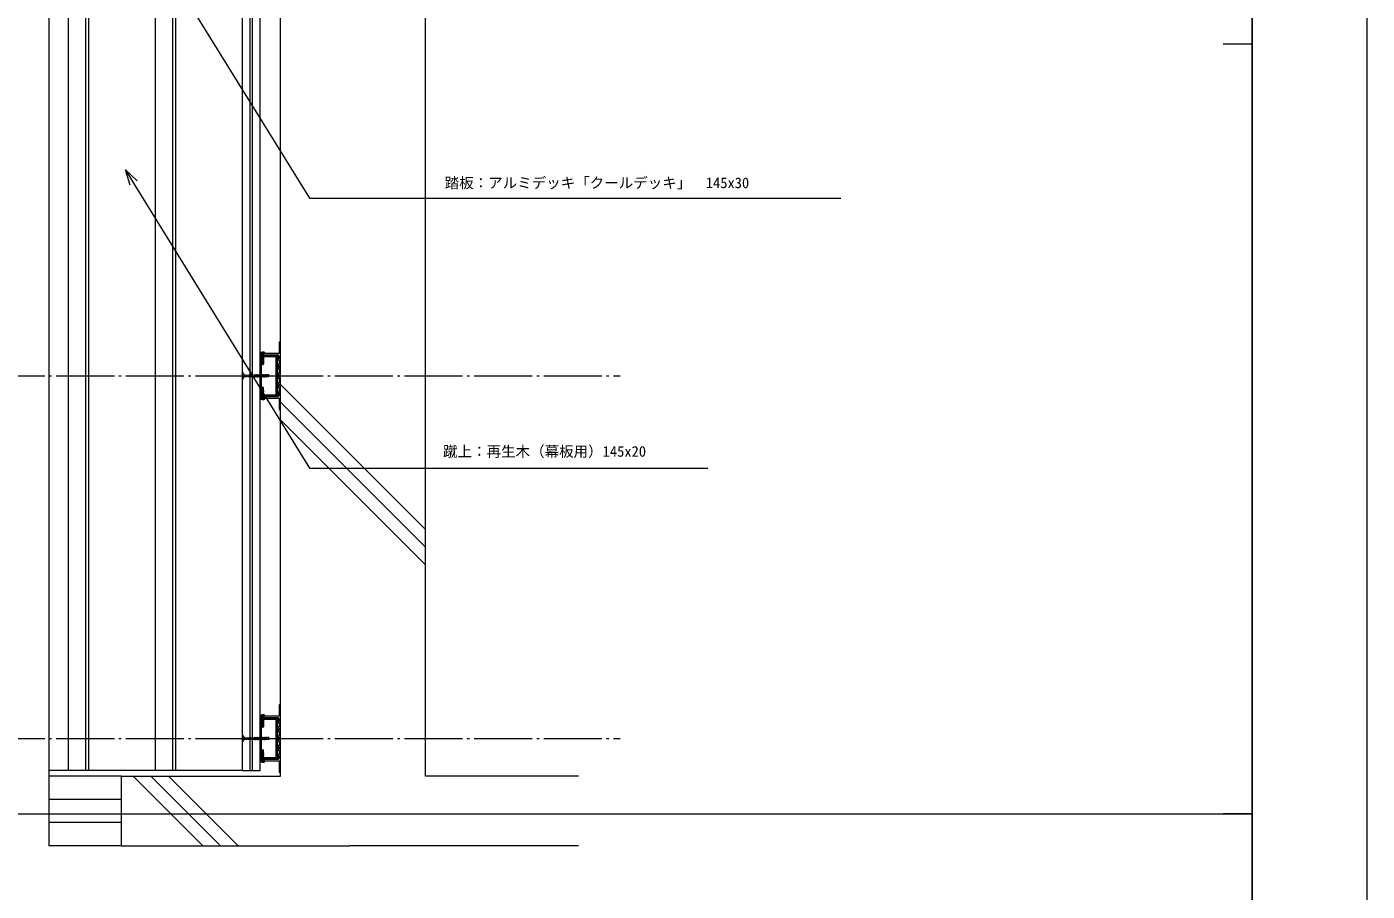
# Model space of a CAD drawing. Units: millimetres on the paper. Extents: x -420 to 420, y -297 to 297.
# Drawn here: x 189.5 to 420.5, y 0 to 149 of the extents above; entities that cross this region are included whole.
import ezdxf
from ezdxf.enums import TextEntityAlignment as Align

# ---------------------------------------------------------------- set-up
doc = ezdxf.new("R2010")
doc.units = ezdxf.units.MM
for name, pattern in [('USER1', [12, 10, -0.8, 0.4, -0.8]), ('USER2', [1.7, 0.85, -0.85]), ('USER3', [1.693333, 1.27, -0.423333])]:
    doc.linetypes.add(name, pattern=pattern)
for name, color, linetype, lineweight in [('0-0_0', 7, 'Continuous', 5), ('0-1_Defpoints', 7, 'Continuous', 18), ('0-2_A-C01-補助線(非印刷)', 222, 'Continuous', 18), ('0-4_0-A01-枠A', 4, 'Continuous', 18), ('0-7_A-E01-仕上太線', 4, 'Continuous', 18), ('0-8_A-D09-金物_鋼材', 1, 'Continuous', 18), ('0-9_A-C02-ハッチング', 8, 'Continuous', 18), ('0-A_0-A08-芯_他', 7, 'USER1', 5), ('0-B_A-B03-文字_書込_小', 7, 'Continuous', 18), ('0-C_4-F', 7, 'USER3', 18), ('0-D__U+FF71_U+FF99_U+FF90', 9, 'USER2', 18), ('0-E_A-C05-見え掛り_細線', 1, 'Continuous', 18), ('1-1_A-C06-見え掛り_中線', 6, 'Continuous', 18), ('1-2_A-E02-仕上中線', 6, 'Continuous', 18)]:
    doc.layers.add(name, color=color, linetype=linetype, lineweight=lineweight)
doc.styles.add('ＭＳ ゴシック', font='')
doc.styles.get('ＭＳ ゴシック').set_extended_font_data('MS Gothic')

# ---------------------------------------------------------------- blocks, each defined once
blk = doc.blocks.new('_Open30')
at = {"layer": '0-0_0'}
blk.add_line((0, 0), (-1, 0), dxfattribs=at)
blk.add_lwpolyline([(-1, 0.2679), (0, 0), (-1, -0.2679)], dxfattribs=at)
blk = doc.blocks.new('AC-1-a')
at = {"layer": '0-0_0'}
for p, q in [((-38.25, 33.5), (-39.18, 33.5)), ((-38.25, 26.5), (-39.18, 26.5)), ((-38.25, 26.5), (-38.25, 33.5)), ((-38.25, 31.2), (-37.55, 31.2)), ((-38.25, 30), (-35.25, 30)), ((-38.25, 28.8), (-38.05, 28.8)), ((-38.09, 30), (-37.74, 28.25)), ((-38.05, 28.8), (-38.09, 30)), ((-37.42, 28.8), (-38.09, 30)), ((-37.74, 28.25), (-38.05, 28.8)), ((-37.74, 28.25), (-37.42, 28.8)), ((-37.55, 31.2), (-37.23, 31.75)), ((-36.84, 28.8), (-37.55, 31.2)), ((-37.42, 28.8), (-37.02, 28.8)), ((-36.53, 28.25), (-37.23, 31.75)), ((-36.91, 31.2), (-37.23, 31.75)), ((-37.02, 28.8), (-36.84, 28.8)), ((-36.21, 28.8), (-36.91, 31.2)), ((-36.14, 31.2), (-36.91, 31.2)), ((-36.53, 28.25), (-36.84, 28.8)), ((-36.53, 28.25), (-36.21, 28.8)), ((-36.21, 28.8), (-35.43, 28.8)), ((-36.14, 31.2), (-35.82, 31.75)), ((-35.43, 28.8), (-36.14, 31.2)), ((-35.12, 28.25), (-35.82, 31.75)), ((-35.82, 31.75), (-35.5, 31.2)), ((-34.8, 28.8), (-35.5, 31.2)), ((-34.73, 31.2), (-35.5, 31.2)), ((-35.12, 28.25), (-35.43, 28.8)), ((-35.12, 28.25), (-34.8, 28.8)), ((-34.8, 28.8), (-34.02, 28.8)), ((-34.73, 31.2), (-34.41, 31.75)), ((-34.02, 28.8), (-34.73, 31.2)), ((-33.7, 28.25), (-34.41, 31.75)), ((-34.41, 31.75), (-34.09, 31.2)), ((-33.39, 28.8), (-34.09, 31.2)), ((-33.32, 31.2), (-34.09, 31.2)), ((-33.7, 28.25), (-34.02, 28.8)), ((-33.7, 28.25), (-33.39, 28.8)), ((-33.39, 28.8), (-32.61, 28.8)), ((-33.32, 31.2), (-33, 31.75)), ((-32.61, 28.8), (-33.32, 31.2)), ((-33, 31.75), (-32.68, 31.2)), ((-32.29, 28.25), (-33, 31.75)), ((-32.68, 31.2), (-31.91, 31.2)), ((-31.98, 28.8), (-32.68, 31.2)), ((-32.29, 28.25), (-32.61, 28.8)), ((-32.29, 28.25), (-31.98, 28.8)), ((-31.98, 28.8), (-31.2, 28.8)), ((-31.91, 31.2), (-31.59, 31.75)), ((-31.2, 28.8), (-31.91, 31.2)), ((-30.88, 28.25), (-31.59, 31.75)), ((-31.59, 31.75), (-31.27, 31.2)), ((-31.27, 31.2), (-30.49, 31.2)), ((-30.56, 28.8), (-31.27, 31.2)), ((-30.88, 28.25), (-31.2, 28.8)), ((-30.88, 28.25), (-30.56, 28.8)), ((-30.56, 28.8), (-29.79, 28.8)), ((-30.49, 31.2), (-30.18, 31.75)), ((-29.79, 28.8), (-30.49, 31.2)), ((-30.18, 31.75), (-29.86, 31.2)), ((-29.47, 28.25), (-30.18, 31.75)), ((-29.15, 28.8), (-29.86, 31.2)), ((-29.86, 31.2), (-29.08, 31.2)), ((-29.47, 28.25), (-29.79, 28.8)), ((-29.47, 28.25), (-29.15, 28.8)), ((-29.15, 28.8), (-28.38, 28.8)), ((-29.08, 31.2), (-28.77, 31.75)), ((-28.38, 28.8), (-29.08, 31.2)), ((-28.77, 31.75), (-28.45, 31.2)), ((-28.06, 28.25), (-28.77, 31.75)), ((-28.45, 31.2), (-27.67, 31.2)), ((-27.74, 28.8), (-28.45, 31.2)), ((-28.06, 28.25), (-28.38, 28.8)), ((-28.06, 28.25), (-27.74, 28.8)), ((-27.74, 28.8), (-26.97, 28.8)), ((-27.67, 31.2), (-27.35, 31.75)), ((-26.97, 28.8), (-27.67, 31.2)), ((-26.65, 28.25), (-27.35, 31.75)), ((-27.35, 31.75), (-27.04, 31.2)), ((-26.33, 28.8), (-27.04, 31.2)), ((-27.04, 31.2), (-26.26, 31.2)), ((-26.65, 28.25), (-26.97, 28.8)), ((-26.65, 28.25), (-26.33, 28.8)), ((-26.33, 28.8), (-25.56, 28.8)), ((-26.26, 31.2), (-25.94, 31.75)), ((-25.56, 28.8), (-26.26, 31.2)), ((-25.24, 28.25), (-25.94, 31.75)), ((-25.94, 31.75), (-25.63, 31.2)), ((-25.63, 31.2), (-24.85, 31.2)), ((-24.92, 28.8), (-25.63, 31.2)), ((-25.24, 28.25), (-25.56, 28.8)), ((-25.24, 28.25), (-24.92, 28.8)), ((-24.92, 28.8), (-19.94, 28.8)), ((-24.85, 31.2), (-24.53, 31.75)), ((-24.18, 30), (-24.85, 31.2)), ((-24.22, 31.2), (-19.94, 31.2)), ((-24.18, 30), (-24.22, 31.2)), ((-23.75, 31.2), (-23.75, 28.8)), ((-20.78, 30), (-19.25, 30)), ((-19.25, 30), (-19.94, 31.2)), ((-19.25, 30), (-19.94, 28.8)), ((19.25, 30), (19.94, 31.2)), ((20.78, 30), (19.25, 30)), ((19.25, 30), (19.94, 28.8)), ((24.22, 31.2), (19.94, 31.2)), ((24.92, 28.8), (19.94, 28.8)), ((23.75, 31.2), (23.75, 28.8)), ((24.18, 30), (24.53, 31.75)), ((24.18, 30), (24.22, 31.2)), ((24.18, 30), (24.85, 31.2)), ((24.53, 31.75), (24.22, 31.2)), ((24.85, 31.2), (24.53, 31.75)), ((25.63, 31.2), (24.85, 31.2)), ((24.92, 28.8), (25.63, 31.2)), ((25.24, 28.25), (24.92, 28.8)), ((25.24, 28.25), (25.94, 31.75)), ((25.24, 28.25), (25.56, 28.8)), ((25.56, 28.8), (26.26, 31.2)), ((26.33, 28.8), (25.56, 28.8)), ((25.94, 31.75), (25.63, 31.2)), ((26.26, 31.2), (25.94, 31.75)), ((27.04, 31.2), (26.26, 31.2)), ((26.33, 28.8), (27.04, 31.2)), ((26.65, 28.25), (26.33, 28.8)), ((26.65, 28.25), (27.35, 31.75)), ((26.65, 28.25), (26.97, 28.8)), ((26.97, 28.8), (27.67, 31.2)), ((27.74, 28.8), (26.97, 28.8)), ((27.35, 31.75), (27.04, 31.2)), ((27.67, 31.2), (27.35, 31.75)), ((28.45, 31.2), (27.67, 31.2)), ((27.74, 28.8), (28.45, 31.2)), ((28.06, 28.25), (27.74, 28.8)), ((28.06, 28.25), (28.77, 31.75)), ((28.06, 28.25), (28.38, 28.8)), ((28.38, 28.8), (29.08, 31.2)), ((29.15, 28.8), (28.38, 28.8)), ((28.77, 31.75), (28.45, 31.2)), ((29.08, 31.2), (28.77, 31.75)), ((29.86, 31.2), (29.08, 31.2)), ((29.15, 28.8), (29.86, 31.2)), ((29.47, 28.25), (29.15, 28.8)), ((29.47, 28.25), (30.18, 31.75)), ((29.47, 28.25), (29.79, 28.8)), ((29.79, 28.8), (30.49, 31.2)), ((30.56, 28.8), (29.79, 28.8)), ((30.18, 31.75), (29.86, 31.2)), ((30.49, 31.2), (30.18, 31.75)), ((31.27, 31.2), (30.49, 31.2)), ((30.56, 28.8), (31.27, 31.2)), ((30.88, 28.25), (30.56, 28.8)), ((30.88, 28.25), (31.59, 31.75)), ((30.88, 28.25), (31.2, 28.8)), ((31.2, 28.8), (31.91, 31.2)), ((31.98, 28.8), (31.2, 28.8)), ((31.59, 31.75), (31.27, 31.2)), ((31.98, 28.8), (32.68, 31.2)), ((32.29, 28.25), (31.98, 28.8)), ((32.29, 28.25), (33, 31.75)), ((32.29, 28.25), (32.61, 28.8)), ((32.61, 28.8), (33.32, 31.2)), ((33.39, 28.8), (32.61, 28.8)), ((33, 31.75), (32.68, 31.2)), ((33.32, 31.2), (33, 31.75)), ((33.32, 31.2), (34.09, 31.2)), ((33.39, 28.8), (34.09, 31.2)), ((33.7, 28.25), (33.39, 28.8)), ((33.7, 28.25), (34.41, 31.75)), ((33.7, 28.25), (34.02, 28.8)), ((34.02, 28.8), (34.73, 31.2)), ((34.8, 28.8), (34.02, 28.8)), ((34.41, 31.75), (34.09, 31.2)), ((34.73, 31.2), (34.41, 31.75)), ((34.73, 31.2), (35.5, 31.2)), ((34.8, 28.8), (35.5, 31.2)), ((35.12, 28.25), (34.8, 28.8)), ((35.12, 28.25), (35.82, 31.75)), ((35.12, 28.25), (35.43, 28.8)), ((38.25, 30), (35.25, 30)), ((35.43, 28.8), (36.14, 31.2)), ((36.21, 28.8), (35.43, 28.8)), ((35.82, 31.75), (35.5, 31.2)), ((36.14, 31.2), (35.82, 31.75)), ((36.14, 31.2), (36.91, 31.2)), ((36.21, 28.8), (36.91, 31.2)), ((36.53, 28.25), (36.21, 28.8)), ((37.3, 33.73), (36.28, 31.72)), ((36.53, 28.25), (37.23, 31.75)), ((36.53, 28.25), (36.84, 28.8)), ((36.84, 28.8), (37.55, 31.2)), ((37.02, 28.8), (36.84, 28.8)), ((36.91, 31.2), (37.23, 31.75)), ((37.42, 28.8), (37.02, 28.8)), ((37.55, 31.2), (37.23, 31.75)), ((37.42, 28.8), (38.09, 30)), ((37.74, 28.25), (37.42, 28.8)), ((38.25, 31.2), (37.55, 31.2)), ((38.09, 30), (37.74, 28.25)), ((37.74, 28.25), (38.05, 28.8)), ((38.05, 28.8), (38.09, 30)), ((38.25, 28.8), (38.05, 28.8)), ((38.25, 33.5), (39.18, 33.5)), ((38.25, 26.5), (38.25, 33.5)), ((38.25, 26.5), (39.18, 26.5))]:
    blk.add_line(p, q, dxfattribs=at)
for points in [[(-38.25, 33.5), (-38.25, 2.3), (-58.25, 2.3), (-58.25, 0.5)], [(-36.28, 31.72), (-37.3, 33.73), (-38.25, 33.5)], [(36.25, 31.59), (36.25, 3.7), (27.85, 3.7), (27.85, 2), (20.23, 2), (20.23, 3.7), (11.83, 3.7), (11.83, 2), (4.2, 2), (4.2, 3.7), (0.5, 3.7), (0, 3.2), (-0.5, 3.7), (-4.2, 3.7), (-4.2, 2), (-11.82, 2), (-11.82, 3.7), (-20.22, 3.7), (-20.22, 2), (-27.85, 2), (-27.85, 3.7), (-36.25, 3.7), (-36.25, 31.59)], [(-24.18, 30), (-24.53, 31.75), (-24.22, 31.2)], [(32.68, 31.2), (31.91, 31.2), (31.59, 31.75)], [(58.25, 0.5), (58.25, 2.3), (38.25, 2.3), (38.25, 33.5)], [(-57.75, 0), (-34.05, 0), (-34.55, 1.7), (-29.55, 1.7), (-30.05, 0), (-18.02, 0), (-18.52, 1.7), (-13.52, 1.7), (-14.02, 0), (-2, 0), (-2.5, 1.7), (2.5, 1.7), (2, 0), (14.03, 0), (13.53, 1.7), (18.53, 1.7), (18.03, 0), (30.05, 0), (29.55, 1.7), (34.55, 1.7), (34.05, 0), (57.75, 0)]]:
    blk.add_lwpolyline(points, dxfattribs=at)
for centre, radius in [((-36.55, 31.59), 0.3), ((36.55, 31.59), 0.3), ((37.75, 33.5), 0.5), ((-57.75, 0.5), 0.5), ((57.75, 0.5), 0.5)]:
    blk.add_circle(centre, radius, dxfattribs=at)
for centre, radius, start, end in [((-34.85, 30), 6, 150, 209.99998), ((-39.18, 32.5), 1, 90, 150), ((-39.18, 27.5), 1, 209.99998, 270), ((-20.87, 34.05), 4.05, 224.72087, 271.31596), ((-19.43, 30.02), 1.32, 180.81355, 247.04086), ((19.43, 30.02), 1.32, 292.95914, 359.18645), ((20.87, 34.05), 4.05, 268.68404, 315.27913), ((39.18, 32.5), 1, 30, 90), ((39.18, 27.5), 1, 270, 330.00002), ((34.85, 30), 6, 330.00002, 30)]:
    blk.add_arc(centre, radius, start, end, dxfattribs=at)
at = {"layer": '0-1_Defpoints', "color": 222}
for p, q in [((-48.25, 2.3), (-48.25, 0)), ((48.25, 2.3), (48.25, 0))]:
    blk.add_line(p, q, dxfattribs=at)
blk = doc.blocks.new('アルミ70x30 3')
at = {"layer": '0-0_0'}
for points in [[(-35, -30), (35, -30), (35, 0), (-35, 0)], [(-33, -28), (33, -28), (33, -2), (-33, -2)]]:
    blk.add_lwpolyline(points, close=True, dxfattribs=at)
blk = doc.blocks.new('A$C74522BEF')
at = {"layer": '0-0_0', "linetype": 'USER2'}
for p, q in [((-1.85, -3.3), (-5.652, 0)), ((5.652, 0), (-5.652, 0)), ((1.85, -3.3), (5.652, 0)), ((4.5, -1), (-4.5, -1)), ((-1.844, -19.921), (-2.394, -20.239)), ((2.406, -20.944), (-2.394, -20.239)), ((-2.394, -20.239), (-1.844, -20.556)), ((-1.844, -21.333), (-2.394, -21.65)), ((-2.394, -21.65), (-1.844, -21.967)), ((2.406, -22.355), (-2.394, -21.65)), ((2.406, -23.767), (-2.394, -23.061)), ((1.85, -3.3), (-1.85, -3.3)), ((-1.846, -19.921), (-1.846, -3.3)), ((-1.844, -19.921), (1.856, -20.627)), ((-1.844, -20.556), (1.856, -21.262)), ((-1.844, -21.333), (-1.844, -20.556)), ((-1.844, -21.333), (1.856, -22.038)), ((-1.844, -21.967), (1.856, -22.673)), ((-1.844, -22.743), (-1.844, -21.967)), ((-1.844, -22.743), (1.856, -23.449)), ((1.854, -3.3), (1.854, -20.626)), ((2.406, -20.944), (1.856, -20.627)), ((2.406, -20.944), (1.856, -21.262)), ((1.856, -21.262), (1.856, -22.038)), ((2.406, -22.355), (1.856, -22.038)), ((2.406, -22.355), (1.856, -22.673)), ((1.856, -22.673), (1.856, -23.449)), ((-1.844, -24.154), (-2.393, -24.472)), ((-2.393, -24.472), (-1.843, -24.79)), ((2.407, -25.178), (-2.393, -24.472)), ((-1.843, -25.565), (-2.393, -25.883)), ((2.407, -26.589), (-2.393, -25.883)), ((-2.393, -25.883), (-1.843, -26.2)), ((-1.843, -26.976), (-2.393, -27.294)), ((2.407, -28), (-2.393, -27.294)), ((-2.393, -27.294), (-1.842, -27.611)), ((-1.842, -28.388), (-2.392, -28.705)), ((2.407, -29.411), (-2.392, -28.705)), ((-2.392, -28.705), (-1.842, -29.023)), ((-1.842, -29.799), (-2.392, -30.116)), ((2.408, -30.821), (-2.392, -30.116)), ((-2.392, -30.116), (-1.842, -30.433)), ((-1.842, -31.21), (-2.392, -31.527)), ((2.408, -32.233), (-2.392, -31.527)), ((-2.392, -31.527), (-1.842, -31.845)), ((-1.842, -32.621), (-2.392, -32.938)), ((-2.392, -32.938), (-1.841, -33.256)), ((2.408, -33.644), (-2.392, -32.938)), ((-1.841, -34.032), (-2.391, -34.349)), ((2.409, -35.055), (-2.391, -34.349)), ((-2.391, -34.349), (-1.841, -34.667)), ((-1.841, -35.443), (-2.391, -35.76)), ((2.409, -36.466), (-2.391, -35.76)), ((-2.391, -35.76), (-1.841, -36.078)), ((-1.841, -36.854), (-2.39, -37.172)), ((-2.39, -37.172), (-1.84, -37.489)), ((2.409, -37.877), (-2.39, -37.172)), ((-1.84, -38.265), (-2.39, -38.582)), ((-2.39, -38.582), (-1.84, -38.9)), ((2.409, -39.288), (-2.39, -38.582)), ((-1.84, -39.676), (-2.39, -39.993)), ((2.41, -40.699), (-2.39, -39.993)), ((-2.39, -39.993), (-1.84, -40.311)), ((-1.844, -24.154), (-1.844, -23.378)), ((-1.844, -23.378), (1.856, -24.084)), ((-1.844, -24.154), (1.856, -24.86)), ((-1.843, -24.79), (1.856, -25.495)), ((-1.843, -25.565), (-1.843, -24.79)), ((-1.843, -25.565), (1.857, -26.271)), ((-1.843, -26.976), (-1.843, -26.2)), ((-1.843, -26.2), (1.857, -26.906)), ((-1.843, -26.976), (1.857, -27.682)), ((-1.842, -28.388), (-1.842, -27.611)), ((-1.842, -27.611), (1.857, -28.317)), ((-1.842, -28.388), (1.858, -29.093)), ((-1.842, -29.023), (1.858, -29.728)), ((-1.842, -29.799), (-1.842, -29.023)), ((-1.842, -29.799), (1.858, -30.504)), ((-1.842, -31.21), (-1.842, -30.433)), ((-1.842, -30.433), (1.858, -31.139)), ((-1.842, -31.21), (1.858, -31.915)), ((-1.842, -32.621), (-1.842, -31.845)), ((-1.842, -31.845), (1.858, -32.55)), ((-1.842, -32.621), (1.858, -33.326)), ((-1.841, -33.256), (1.858, -33.961)), ((-1.841, -34.032), (-1.841, -33.256)), ((-1.841, -34.032), (1.859, -34.737)), ((-1.841, -34.667), (1.859, -35.372)), ((-1.841, -35.443), (-1.841, -34.667)), ((-1.841, -35.443), (1.859, -36.148)), ((-1.841, -36.854), (-1.841, -36.078)), ((-1.841, -36.078), (1.859, -36.783)), ((-1.841, -36.854), (1.859, -37.559)), ((-1.84, -37.489), (1.859, -38.194)), ((-1.84, -38.265), (-1.84, -37.489)), ((-1.84, -38.265), (1.86, -38.97)), ((-1.84, -38.9), (1.86, -39.606)), ((-1.84, -39.676), (-1.84, -38.9)), ((-1.84, -39.676), (1.86, -40.382)), ((-1.84, -40.311), (1.86, -41.016)), ((-1.84, -41), (-1.84, -40.311)), ((-1.84, -44.938), (-1.84, -41)), ((1.86, -41), (-1.84, -41)), ((0, -46), (-1.84, -41)), ((-1.84, -44.938), (0, -46)), ((0, -46), (0.388, -43.888)), ((1.86, -44.926), (0, -46)), ((2.406, -23.767), (1.856, -23.449)), ((2.406, -23.767), (1.856, -24.084)), ((1.856, -24.084), (1.856, -24.86)), ((2.407, -25.178), (1.856, -24.86)), ((2.407, -25.178), (1.856, -25.495)), ((1.856, -25.495), (1.856, -26.271)), ((2.407, -26.589), (1.857, -26.271)), ((2.407, -26.589), (1.857, -26.906)), ((1.857, -26.906), (1.857, -27.682)), ((2.407, -28), (1.857, -27.682)), ((2.407, -28), (1.857, -28.317)), ((1.857, -28.317), (1.857, -29.093)), ((2.407, -29.411), (1.858, -29.093)), ((2.407, -29.411), (1.858, -29.728)), ((1.858, -29.728), (1.858, -30.504)), ((2.408, -30.821), (1.858, -30.504)), ((2.408, -30.821), (1.858, -31.139)), ((1.858, -31.139), (1.858, -31.915)), ((2.408, -32.233), (1.858, -31.915)), ((2.408, -32.233), (1.858, -32.55)), ((1.858, -32.55), (1.858, -33.326)), ((2.408, -33.644), (1.858, -33.326)), ((2.408, -33.644), (1.858, -33.961)), ((1.858, -33.961), (1.858, -34.737)), ((2.409, -35.055), (1.859, -34.737)), ((2.409, -35.055), (1.859, -35.372)), ((1.859, -35.372), (1.859, -36.148)), ((2.409, -36.466), (1.859, -36.148)), ((2.409, -36.466), (1.859, -36.783)), ((1.859, -36.783), (1.859, -37.559)), ((2.409, -37.877), (1.859, -37.559)), ((2.409, -37.877), (1.859, -38.194)), ((1.859, -38.194), (1.859, -38.97)), ((2.409, -39.288), (1.86, -38.97)), ((2.409, -39.288), (1.86, -39.606)), ((1.86, -41), (1.86, -39.606)), ((2.41, -40.699), (1.86, -40.382)), ((2.41, -40.699), (1.86, -41.016)), ((1.86, -44.926), (1.86, -41))]:
    blk.add_line(p, q, dxfattribs=at)
blk.add_lwpolyline([(-1.844, -22.743), (-2.394, -23.061), (-1.844, -23.378)], dxfattribs=at)
for centre, radius, start, end in [((-2.83, -44.067), 3.223, 3.19049, 72.11377), ((0, -46), 2.148, 30.0074, 79.57974)]:
    blk.add_arc(centre, radius, start, end, dxfattribs=at)

msp = doc.modelspace()

# ---------------------------------------------------------------- linework, layer by layer
at = {"layer": '0-2_A-C01-補助線(非印刷)'}
msp.add_line((193.31, 244.816), (193.31, 7.816), dxfattribs=at)
at = {"layer": '0-2_A-C01-補助線(非印刷)', "color": 9}
for p, q in [((400.667, 146), (395.667, 146)), ((-400.667, 13.333), (400.667, 13.333)), ((400.667, 13.333), (395.667, 13.333))]:
    msp.add_line(p, q, dxfattribs=at)
at = {"layer": '0-2_A-C01-補助線(非印刷)'}
for points in [[(-420.5, -297), (420.5, -297), (420.5, 297), (-420.5, 297)], [(-400.667, 278.667), (400.667, 278.667), (400.667, -252), (-400.667, -252)]]:
    msp.add_lwpolyline(points, close=True, dxfattribs=at)
at = {"layer": '0-4_0-A01-枠A'}
msp.add_line((400.667, -278.667), (400.667, 278.667), dxfattribs=at)
at = {"layer": '0-7_A-E01-仕上太線'}
for p, q in [((226.708, 20.816), (226.708, 231.816)), ((229.708, 20.816), (229.708, 231.816)), ((233.208, 19.816), (233.208, 232.816)), ((258.208, 19.816), (258.208, 232.816)), ((226.708, 20.816), (229.708, 20.816)), ((205.799, 19.816), (233.208, 19.816)), ((205.799, 19.816), (205.799, 7.816)), ((284.616, 19.816), (258.208, 19.816)), ((205.799, 7.816), (245.208, 7.816)), ((284.616, 7.816), (245.208, 7.816))]:
    msp.add_line(p, q, dxfattribs=at)
at = {"layer": '0-9_A-C02-ハッチング'}
for p, q in [((258.208, 62.346), (233.208, 87.351)), ((258.208, 59.3), (233.208, 84.304)), ((258.208, 56.252), (233.208, 81.257)), ((219.852, 7.816), (207.854, 19.816)), ((222.899, 7.816), (210.901, 19.816)), ((225.945, 7.816), (213.947, 19.816))]:
    msp.add_line(p, q, dxfattribs=at)
at = {"layer": '0-A_0-A08-芯_他'}
for p, q in [((182.6, 88.816), (291.778, 88.816)), ((182.6, 26.316), (291.778, 26.316))]:
    msp.add_line(p, q, dxfattribs=at)
at = {"layer": '0-B_A-B03-文字_書込_小'}
for points in [[(215.075, 156.825), (238.244, 119.446), (329.77, 119.446)], [(207.921, 122.037), (238.244, 72.888), (306.847, 72.888)]]:
    msp.add_lwpolyline(points, dxfattribs=at)
at = {"layer": '0-C_4-F'}
msp.add_lwpolyline([(-420.5, -297), (420.5, -297), (420.5, 297), (-420.5, 297)], close=True, dxfattribs=at)
at = {"layer": '0-E_A-C05-見え掛り_細線'}
for p, q in [((200.208, 20.816), (200.208, 231.816)), ((215.208, 20.816), (215.208, 231.816)), ((228.008, 20.816), (228.008, 231.816)), ((228.408, 20.816), (228.408, 231.816)), ((196.708, 20.816), (193.31, 20.816)), ((211.708, 20.816), (196.708, 20.816)), ((226.708, 20.816), (211.708, 20.816)), ((205.799, 19.816), (193.31, 19.816)), ((205.799, 7.816), (193.31, 7.816))]:
    msp.add_line(p, q, dxfattribs=at)
at = {"layer": '1-1_A-C06-見え掛り_中線'}
for p, q in [((196.708, 20.816), (196.708, 231.816)), ((199.708, 20.816), (199.708, 231.816)), ((211.708, 20.816), (211.708, 231.816)), ((214.708, 20.816), (214.708, 231.816))]:
    msp.add_line(p, q, dxfattribs=at)
at = {"layer": '1-2_A-E02-仕上中線'}
for p, q in [((205.799, 15.816), (193.31, 15.816)), ((205.799, 11.816), (193.31, 11.816))]:
    msp.add_line(p, q, dxfattribs=at)

# ---------------------------------------------------------------- block references
at = {"layer": '0-8_A-D09-金物_鋼材', "xscale": 0.1, "yscale": 0.1, "rotation": 90}
for name, p in [('AC-1-a', (233.208, 88.815)), ('A$C74522BEF', (226.708, 88.816)), ('AC-1-a', (233.208, 26.315)), ('A$C74522BEF', (226.708, 26.316))]:
    msp.add_blockref(name, p, dxfattribs=at)
at = {"layer": '0-B_A-B03-文字_書込_小', "xscale": 2.666667, "yscale": 2.666667, "rotation": 121.67242}
msp.add_blockref('_Open30', (206.521, 124.306), dxfattribs=at)
at = {"layer": '0-D__U+FF71_U+FF99_U+FF90', "xscale": 0.1, "yscale": 0.1, "rotation": 90}
for p in [(229.708, 88.815), (229.708, 26.315)]:
    msp.add_blockref('アルミ70x30 3', p, dxfattribs=at)

# ---------------------------------------------------------------- texts
at = {"layer": '0-B_A-B03-文字_書込_小', "style": 'ＭＳ ゴシック'}
for s, p in [('踏板：アルミデッキ「クールデッキ」\u3000145x30', (261.518, 120.613)), ('蹴上：再生木（幕板用）145x20', (261.245, 74.327))]:
    msp.add_text(s, height=1.833, dxfattribs=at).set_placement(p, align=Align.BOTTOM_LEFT)

doc.saveas('drawing.dxf')
